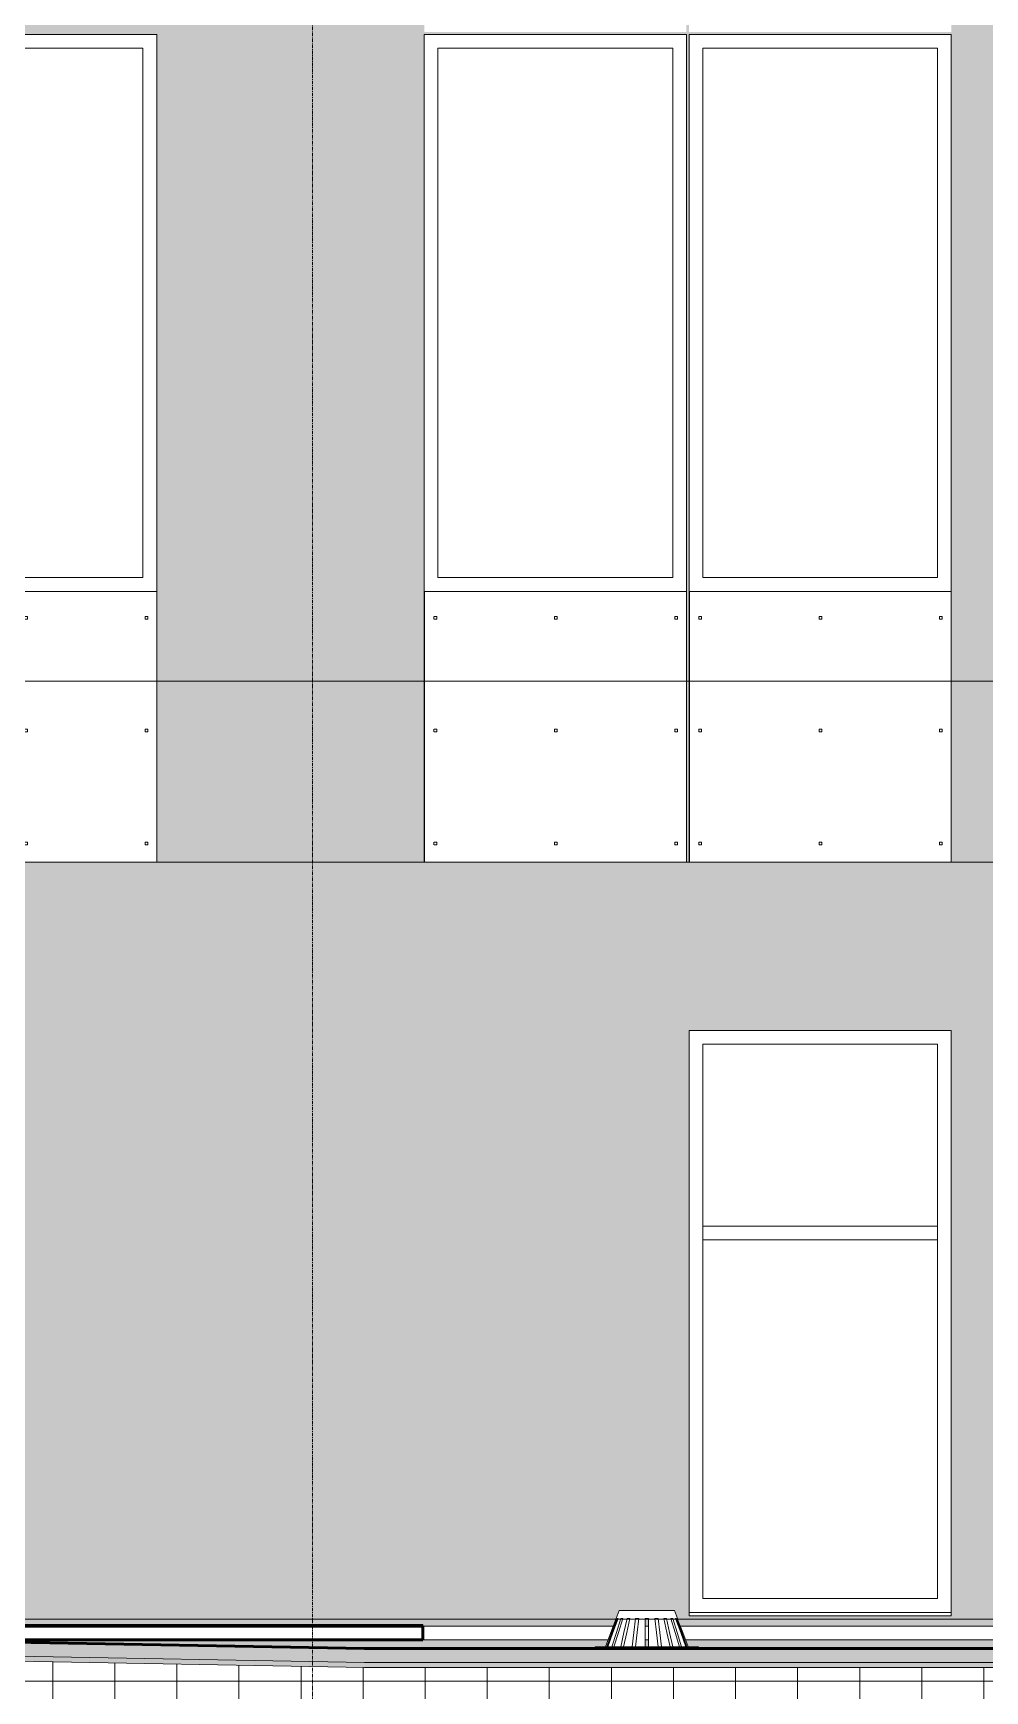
# Model space of a CAD drawing. Header units: inches. Extents: x -4169 to 1217, y -214 to 588.
# Drawn here: x -2540.8 to -2402.8, y -10.4 to 229.9 of the extents above; entities that cross this region are included whole.
import ezdxf

# ---------------------------------------------------------------- set-up
doc = ezdxf.new("R2010")
doc.units = ezdxf.units.IN
doc.header["$MEASUREMENT"] = 0
doc.linetypes.add('Aligning Line 1_8_', pattern=[0.25, 0.125, -0.125])
doc.linetypes.add('Grid Line 1_2_', pattern=[0.875, 0.5, -0.125, 0.125, -0.125])
for name, color, linetype, lineweight in [('0-1', 7, 'Continuous', 5), ('A-FLOR', 192, 'Continuous', 13), ('A-FLOR-3', 192, 'Continuous', 50), ('A-FLOR-LEVL-1', 51, 'Grid Line 1_2_', 9), ('A-FLOR-MCUT', 51, 'Continuous', 13), ('A-FLOR-PATT-1', 8, 'Continuous', 9), ('A-GLAZ', 151, 'Continuous', 13), ('A-GLAZ-1', 151, 'Continuous', 9), ('A-WALL', 113, 'Continuous', 13), ('A-WALL-PATT-3', 111, 'Continuous', 9), ('G-ANNO-SYMB', 111, 'Aligning Line 1_8_', 9), ('G-ANNO-SYMB-2', 147, 'Aligning Line 1_8_', 9), ('M-EQPM', 50, 'Continuous', 9), ('S-GRID-1', 1, 'Grid Line 1_2_', 9)]:
    doc.layers.add(name, color=color, linetype=linetype, lineweight=lineweight)

# ---------------------------------------------------------------- blocks, each defined once
blk = doc.blocks.new('CTR - 2nd Phase_rvt-1-BUILDING ELEVATION - COURTYARD - LOOKING EAST')
at = {"layer": 'A-FLOR-LEVL-1'}
for p, q in [((-4168.71, 136), (-1814.21, 136)), ((-4168.71, 0), (-1814.21, 0))]:
    blk.add_line(p, q, dxfattribs=at)
blk = doc.blocks.new('CTR  - Topography_rvt-1-BUILDING ELEVATION - COURTYARD - LOOKING EAST')
at = {"layer": 'A-FLOR-LEVL-1'}
blk.add_line((-4168.71, 0), (-1814.21, 0), dxfattribs=at)
at = {"layer": 'G-ANNO-SYMB-2'}
blk.add_line((-1910.92, 0), (-4072.02, 0), dxfattribs=at)
blk = doc.blocks.new('CTR - 1st Phase - Common Walls_rvt-1-BUILDING ELEVATION - COURTYARD - LOOKING EAST')
at = {"layer": 'A-FLOR-LEVL-1'}
for p, q in [((-4168.71, 136), (-1814.21, 136)), ((-4168.71, 0), (-1814.21, 0))]:
    blk.add_line(p, q, dxfattribs=at)
at = {"layer": 'G-ANNO-SYMB-2'}
blk.add_line((-1910.92, 0), (-4072.02, 0), dxfattribs=at)
blk = doc.blocks.new('_THE_ WINDOW _ DOOR - Window - 2nd Floor-2113391-BUILDING ELEVATION - COURTYARD - LOOKING EAST')
at = {"layer": 'A-GLAZ-1'}
h = blk.add_hatch(dxfattribs=at)
h.set_pattern_fill('FP_13', color=256, style=0, pattern_type=2)
h.set_pattern_definition([(180, (-2140.28, 167.18), (38.4, 120.38), [0.392, -38.007]), (180, (-2140.28, 167.57), (38.4, 120.38), [0.392, -38.007]), (180, (-2140.28, 183.54), (38.4, 120.38), [0.392, -38.007]), (180, (-2140.28, 183.93), (38.4, 120.38), [0.392, -38.007]), (180, (-2140.28, 199.89), (38.4, 120.38), [0.392, -38.007]), (180, (-2140.28, 200.29), (38.4, 120.38), [0.392, -38.007]), (180, (-2140.28, 216.25), (38.4, 120.38), [0.392, -38.007]), (180, (-2140.28, 216.64), (38.4, 120.38), [0.392, -38.007]), (180, (-2140.28, 232.61), (38.4, 120.38), [0.392, -38.007]), (180, (-2140.28, 233), (38.4, 120.38), [0.392, -38.007]), (180, (-2140.28, 248.96), (38.4, 120.38), [0.392, -38.007]), (180, (-2140.28, 249.36), (38.4, 120.375), [0.392, -38.007]), (180, (-2140.28, 265.32), (38.4, 120.375), [0.392, -38.007]), (180, (-2140.28, 265.71), (38.4, 120.375), [0.392, -38.007]), (180, (-2140.28, 281.68), (38.4, 120.375), [0.392, -38.007]), (180, (-2140.28, 282.07), (38.4, 120.375), [0.392, -38.007]), (180, (-2157.73, 167.18), (38.4, 120.38), [0.392, -38.007]), (180, (-2157.73, 167.57), (38.4, 120.38), [0.392, -38.007]), (180, (-2157.73, 183.54), (38.4, 120.38), [0.392, -38.007]), (180, (-2157.73, 183.93), (38.4, 120.38), [0.392, -38.007]), (180, (-2157.73, 199.89), (38.4, 120.38), [0.392, -38.007]), (180, (-2157.73, 200.29), (38.4, 120.38), [0.392, -38.007]), (180, (-2157.73, 216.25), (38.4, 120.38), [0.392, -38.007]), (180, (-2157.73, 216.64), (38.4, 120.38), [0.392, -38.007]), (180, (-2157.73, 232.61), (38.4, 120.38), [0.392, -38.007]), (180, (-2157.73, 233), (38.4, 120.38), [0.392, -38.007]), (180, (-2157.73, 248.96), (38.4, 120.375), [0.392, -38.007]), (180, (-2157.73, 249.36), (38.4, 120.375), [0.392, -38.007]), (180, (-2157.73, 265.32), (38.4, 120.375), [0.392, -38.007]), (180, (-2157.73, 265.71), (38.4, 120.375), [0.392, -38.007]), (180, (-2157.73, 281.68), (38.4, 120.375), [0.392, -38.007]), (180, (-2157.73, 282.07), (38.4, 120.375), [0.392, -38.007]), (180, (-2175.18, 167.18), (38.4, 120.38), [0.392, -38.007]), (180, (-2175.18, 167.57), (38.4, 120.38), [0.392, -38.007]), (180, (-2175.18, 183.54), (38.4, 120.38), [0.392, -38.007]), (180, (-2175.18, 183.93), (38.4, 120.38), [0.392, -38.007]), (180, (-2175.18, 199.89), (38.4, 120.38), [0.392, -38.007]), (180, (-2175.18, 200.29), (38.4, 120.38), [0.392, -38.007]), (180, (-2175.18, 216.25), (38.4, 120.38), [0.392, -38.007]), (180, (-2175.18, 216.64), (38.4, 120.38), [0.392, -38.007]), (180, (-2175.18, 232.61), (38.4, 120.38), [0.392, -38.007]), (180, (-2175.18, 233), (38.4, 120.38), [0.392, -38.007]), (180, (-2175.18, 248.96), (38.4, 120.375), [0.392, -38.007]), (180, (-2175.18, 249.36), (38.4, 120.375), [0.392, -38.007]), (180, (-2175.18, 265.32), (38.4, 120.375), [0.392, -38.007]), (180, (-2175.18, 265.71), (38.4, 120.375), [0.392, -38.007]), (180, (-2175.18, 281.68), (38.4, 120.375), [0.392, -38.007]), (180, (-2175.18, 282.07), (38.4, 120.375), [0.392, -38.007]), (90, (-2138.536, 164.625), (38.4, -2e-15), [120, -0.375]), (90, (-2138.91, 164.625), (38.4, -2e-15), [120, -0.375]), (90, (-2140.277, 167.18), (38.4, -2e-15), [0.392, -119.982]), (90, (-2140.277, 183.536), (38.4, -2e-15), [0.392, -119.982]), (90, (-2140.277, 199.893), (38.4, -2e-15), [0.392, -119.982]), (90, (-2140.277, 216.25), (38.4, -2e-15), [0.392, -119.982]), (90, (-2140.277, 232.607), (38.4, -2e-15), [0.392, -119.982]), (90, (-2140.277, 248.964), (38.4, -2e-15), [0.392, -119.982]), (90, (-2140.277, 265.322), (38.4, -2e-15), [0.392, -119.982]), (90, (-2140.277, 281.68), (38.4, -2e-15), [0.392, -119.982]), (90, (-2140.67, 167.18), (38.4, -2e-15), [0.392, -119.982]), (90, (-2140.67, 183.536), (38.4, -2e-15), [0.392, -119.982]), (90, (-2140.67, 199.893), (38.4, -2e-15), [0.392, -119.982]), (90, (-2140.67, 216.25), (38.4, -2e-15), [0.392, -119.982]), (90, (-2140.67, 232.607), (38.4, -2e-15), [0.392, -119.982]), (90, (-2140.67, 248.964), (38.4, -2e-15), [0.392, -119.982]), (90, (-2140.67, 265.322), (38.4, -2e-15), [0.392, -119.982]), (90, (-2140.67, 281.68), (38.4, -2e-15), [0.392, -119.982]), (90, (-2157.727, 167.18), (38.4, -2e-15), [0.392, -119.982]), (90, (-2157.727, 183.536), (38.4, -2e-15), [0.392, -119.982]), (90, (-2157.727, 199.893), (38.4, -2e-15), [0.392, -119.982]), (90, (-2157.727, 216.25), (38.4, -2e-15), [0.392, -119.982]), (90, (-2157.727, 232.607), (38.4, -2e-15), [0.392, -119.982]), (90, (-2157.727, 248.964), (38.4, -2e-15), [0.392, -119.982]), (90, (-2157.727, 265.322), (38.4, -2e-15), [0.392, -119.982]), (90, (-2157.727, 281.68), (38.4, -2e-15), [0.392, -119.982]), (90, (-2158.12, 167.18), (38.4, -2e-15), [0.392, -119.982]), (90, (-2158.12, 183.536), (38.4, -2e-15), [0.392, -119.982]), (90, (-2158.12, 199.893), (38.4, -2e-15), [0.392, -119.982]), (90, (-2158.12, 216.25), (38.4, -2e-15), [0.392, -119.982]), (90, (-2158.12, 232.607), (38.4, -2e-15), [0.392, -119.982]), (90, (-2158.12, 248.964), (38.4, -2e-15), [0.392, -119.982]), (90, (-2158.12, 265.322), (38.4, -2e-15), [0.392, -119.982]), (90, (-2158.12, 281.68), (38.4, -2e-15), [0.392, -119.982]), (90, (-2175.177, 167.18), (38.4, -2e-15), [0.392, -119.982]), (90, (-2175.177, 183.536), (38.4, -2e-15), [0.392, -119.982]), (90, (-2175.177, 199.893), (38.4, -2e-15), [0.392, -119.982]), (90, (-2175.177, 216.25), (38.4, -2e-15), [0.392, -119.982]), (90, (-2175.177, 232.607), (38.4, -2e-15), [0.392, -119.982]), (90, (-2175.177, 248.964), (38.4, -2e-15), [0.392, -119.982]), (90, (-2175.177, 265.322), (38.4, -2e-15), [0.392, -119.982]), (90, (-2175.177, 281.68), (38.4, -2e-15), [0.392, -119.982]), (90, (-2175.57, 167.18), (38.4, -2e-15), [0.392, -119.982]), (90, (-2175.57, 183.536), (38.4, -2e-15), [0.392, -119.982]), (90, (-2175.57, 199.893), (38.4, -2e-15), [0.392, -119.982]), (90, (-2175.57, 216.25), (38.4, -2e-15), [0.392, -119.982]), (90, (-2175.57, 232.607), (38.4, -2e-15), [0.392, -119.982]), (90, (-2175.57, 248.964), (38.4, -2e-15), [0.392, -119.982]), (90, (-2175.57, 265.322), (38.4, -2e-15), [0.392, -119.982]), (90, (-2175.57, 281.68), (38.4, -2e-15), [0.392, -119.982]), (0, (-2176.94, 164.25), (38.4, 120.38), [38.025, -0.375]), (0, (-2176.94, 164.62), (38.4, 120.38), [38.025, -0.375])])
h.paths.add_polyline_path([(-2136.54, 109.75), (-2100.51, 109.75), (-2100.51, 149), (-2138.54, 149), (-2138.54, 109.75)], flags=0)
at = {"layer": 'A-GLAZ'}
for p, q in [((-2138.54, 229.75), (-2138.54, 149)), ((-2100.51, 229.75), (-2138.54, 229.75)), ((-2100.51, 149), (-2100.51, 229.75)), ((-2136.54, 227.75), (-2102.51, 227.75)), ((-2136.54, 151), (-2136.54, 227.75)), ((-2102.51, 227.75), (-2102.51, 151)), ((-2138.54, 149), (-2100.51, 149)), ((-2138.54, 149), (-2138.54, 109.75)), ((-2102.51, 151), (-2136.54, 151)), ((-2100.51, 109.75), (-2100.51, 149)), ((-2138.54, 109.75), (-2100.51, 109.75))]:
    blk.add_line(p, q, dxfattribs=at)
blk = doc.blocks.new('_THE_ WINDOW _ DOOR - Window - 2nd Floor-V45-BUILDING ELEVATION - COURTYARD - LOOKING EAST')
at = {"layer": 'A-GLAZ-1'}
h = blk.add_hatch(dxfattribs=at)
h.set_pattern_fill('FP_38', color=256, style=0, pattern_type=2)
h.set_pattern_definition([(0, (-2405.97, 167.18), (-38.4, 120.38), [0.392, -38.007]), (0, (-2405.97, 167.57), (-38.4, 120.38), [0.392, -38.007]), (0, (-2405.97, 183.54), (-38.4, 120.38), [0.392, -38.007]), (0, (-2405.97, 183.93), (-38.4, 120.38), [0.392, -38.007]), (0, (-2405.97, 199.89), (-38.4, 120.38), [0.392, -38.007]), (0, (-2405.97, 200.29), (-38.4, 120.38), [0.392, -38.007]), (0, (-2405.97, 216.25), (-38.4, 120.38), [0.392, -38.007]), (0, (-2405.97, 216.64), (-38.4, 120.38), [0.392, -38.007]), (0, (-2405.97, 232.61), (-38.4, 120.38), [0.392, -38.007]), (0, (-2405.97, 233), (-38.4, 120.38), [0.392, -38.007]), (0, (-2405.97, 248.96), (-38.4, 120.38), [0.392, -38.007]), (0, (-2405.97, 249.36), (-38.4, 120.375), [0.392, -38.007]), (0, (-2405.97, 265.32), (-38.4, 120.375), [0.392, -38.007]), (0, (-2405.97, 265.71), (-38.4, 120.375), [0.392, -38.007]), (0, (-2405.97, 281.68), (-38.4, 120.375), [0.392, -38.007]), (0, (-2405.97, 282.07), (-38.4, 120.375), [0.392, -38.007]), (0, (-2388.52, 167.18), (-38.4, 120.38), [0.392, -38.007]), (0, (-2388.52, 167.57), (-38.4, 120.38), [0.392, -38.007]), (0, (-2388.52, 183.54), (-38.4, 120.38), [0.392, -38.007]), (0, (-2388.52, 183.93), (-38.4, 120.38), [0.392, -38.007]), (0, (-2388.52, 199.89), (-38.4, 120.38), [0.392, -38.007]), (0, (-2388.52, 200.29), (-38.4, 120.38), [0.392, -38.007]), (0, (-2388.52, 216.25), (-38.4, 120.38), [0.392, -38.007]), (0, (-2388.52, 216.64), (-38.4, 120.38), [0.392, -38.007]), (0, (-2388.52, 232.61), (-38.4, 120.38), [0.392, -38.007]), (0, (-2388.52, 233), (-38.4, 120.38), [0.392, -38.007]), (0, (-2388.52, 248.96), (-38.4, 120.375), [0.392, -38.007]), (0, (-2388.52, 249.36), (-38.4, 120.375), [0.392, -38.007]), (0, (-2388.52, 265.32), (-38.4, 120.375), [0.392, -38.007]), (0, (-2388.52, 265.71), (-38.4, 120.375), [0.392, -38.007]), (0, (-2388.52, 281.68), (-38.4, 120.375), [0.392, -38.007]), (0, (-2388.52, 282.07), (-38.4, 120.375), [0.392, -38.007]), (0, (-2371.07, 167.18), (-38.4, 120.38), [0.392, -38.007]), (0, (-2371.07, 167.57), (-38.4, 120.38), [0.392, -38.007]), (0, (-2371.07, 183.54), (-38.4, 120.38), [0.392, -38.007]), (0, (-2371.07, 183.93), (-38.4, 120.38), [0.392, -38.007]), (0, (-2371.07, 199.89), (-38.4, 120.38), [0.392, -38.007]), (0, (-2371.07, 200.29), (-38.4, 120.38), [0.392, -38.007]), (0, (-2371.07, 216.25), (-38.4, 120.38), [0.392, -38.007]), (0, (-2371.07, 216.64), (-38.4, 120.38), [0.392, -38.007]), (0, (-2371.07, 232.61), (-38.4, 120.38), [0.392, -38.007]), (0, (-2371.07, 233), (-38.4, 120.38), [0.392, -38.007]), (0, (-2371.07, 248.96), (-38.4, 120.375), [0.392, -38.007]), (0, (-2371.07, 249.36), (-38.4, 120.375), [0.392, -38.007]), (0, (-2371.07, 265.32), (-38.4, 120.375), [0.392, -38.007]), (0, (-2371.07, 265.71), (-38.4, 120.375), [0.392, -38.007]), (0, (-2371.07, 281.68), (-38.4, 120.375), [0.392, -38.007]), (0, (-2371.07, 282.07), (-38.4, 120.375), [0.392, -38.007]), (90, (-2407.71, 164.625), (-38.4, 2e-15), [120, -0.375]), (90, (-2407.336, 164.625), (-38.4, 2e-15), [120, -0.375]), (90, (-2405.97, 167.18), (-38.4, 2e-15), [0.392, -119.982]), (90, (-2405.97, 183.536), (-38.4, 2e-15), [0.392, -119.982]), (90, (-2405.97, 199.893), (-38.4, 2e-15), [0.392, -119.982]), (90, (-2405.97, 216.25), (-38.4, 2e-15), [0.392, -119.982]), (90, (-2405.97, 232.607), (-38.4, 2e-15), [0.392, -119.982]), (90, (-2405.97, 248.964), (-38.4, 2e-15), [0.392, -119.982]), (90, (-2405.97, 265.322), (-38.4, 2e-15), [0.392, -119.982]), (90, (-2405.97, 281.68), (-38.4, 2e-15), [0.392, -119.982]), (90, (-2405.577, 167.18), (-38.4, 2e-15), [0.392, -119.982]), (90, (-2405.577, 183.536), (-38.4, 2e-15), [0.392, -119.982]), (90, (-2405.577, 199.893), (-38.4, 2e-15), [0.392, -119.982]), (90, (-2405.577, 216.25), (-38.4, 2e-15), [0.392, -119.982]), (90, (-2405.577, 232.607), (-38.4, 2e-15), [0.392, -119.982]), (90, (-2405.577, 248.964), (-38.4, 2e-15), [0.392, -119.982]), (90, (-2405.577, 265.322), (-38.4, 2e-15), [0.392, -119.982]), (90, (-2405.577, 281.68), (-38.4, 2e-15), [0.392, -119.982]), (90, (-2388.52, 167.18), (-38.4, 2e-15), [0.392, -119.982]), (90, (-2388.52, 183.536), (-38.4, 2e-15), [0.392, -119.982]), (90, (-2388.52, 199.893), (-38.4, 2e-15), [0.392, -119.982]), (90, (-2388.52, 216.25), (-38.4, 2e-15), [0.392, -119.982]), (90, (-2388.52, 232.607), (-38.4, 2e-15), [0.392, -119.982]), (90, (-2388.52, 248.964), (-38.4, 2e-15), [0.392, -119.982]), (90, (-2388.52, 265.322), (-38.4, 2e-15), [0.392, -119.982]), (90, (-2388.52, 281.68), (-38.4, 2e-15), [0.392, -119.982]), (90, (-2388.127, 167.18), (-38.4, 2e-15), [0.392, -119.982]), (90, (-2388.127, 183.536), (-38.4, 2e-15), [0.392, -119.982]), (90, (-2388.127, 199.893), (-38.4, 2e-15), [0.392, -119.982]), (90, (-2388.127, 216.25), (-38.4, 2e-15), [0.392, -119.982]), (90, (-2388.127, 232.607), (-38.4, 2e-15), [0.392, -119.982]), (90, (-2388.127, 248.964), (-38.4, 2e-15), [0.392, -119.982]), (90, (-2388.127, 265.322), (-38.4, 2e-15), [0.392, -119.982]), (90, (-2388.127, 281.68), (-38.4, 2e-15), [0.392, -119.982]), (90, (-2371.07, 167.18), (-38.4, 2e-15), [0.392, -119.982]), (90, (-2371.07, 183.536), (-38.4, 2e-15), [0.392, -119.982]), (90, (-2371.07, 199.893), (-38.4, 2e-15), [0.392, -119.982]), (90, (-2371.07, 216.25), (-38.4, 2e-15), [0.392, -119.982]), (90, (-2371.07, 232.607), (-38.4, 2e-15), [0.392, -119.982]), (90, (-2371.07, 248.964), (-38.4, 2e-15), [0.392, -119.982]), (90, (-2371.07, 265.322), (-38.4, 2e-15), [0.392, -119.982]), (90, (-2371.07, 281.68), (-38.4, 2e-15), [0.392, -119.982]), (90, (-2370.677, 167.18), (-38.4, 2e-15), [0.392, -119.982]), (90, (-2370.677, 183.536), (-38.4, 2e-15), [0.392, -119.982]), (90, (-2370.677, 199.893), (-38.4, 2e-15), [0.392, -119.982]), (90, (-2370.677, 216.25), (-38.4, 2e-15), [0.392, -119.982]), (90, (-2370.677, 232.607), (-38.4, 2e-15), [0.392, -119.982]), (90, (-2370.677, 248.964), (-38.4, 2e-15), [0.392, -119.982]), (90, (-2370.677, 265.322), (-38.4, 2e-15), [0.392, -119.982]), (90, (-2370.677, 281.68), (-38.4, 2e-15), [0.392, -119.982]), (180, (-2369.31, 164.25), (-38.4, 120.38), [38.025, -0.375]), (180, (-2369.31, 164.62), (-38.4, 120.38), [38.025, -0.375])])
h.paths.add_polyline_path([(-2407.71, 109.75), (-2407.71, 149), (-2445.74, 149), (-2445.74, 109.75), (-2409.71, 109.75)], flags=0)
at = {"layer": 'A-GLAZ'}
for p, q in [((-2407.71, 229.75), (-2445.74, 229.75)), ((-2445.74, 229.75), (-2445.74, 149)), ((-2407.71, 149), (-2407.71, 229.75)), ((-2443.74, 151), (-2443.74, 227.75)), ((-2443.74, 227.75), (-2409.71, 227.75)), ((-2409.71, 227.75), (-2409.71, 151)), ((-2445.74, 149), (-2407.71, 149)), ((-2445.74, 149), (-2445.74, 109.75)), ((-2409.71, 151), (-2443.74, 151)), ((-2407.71, 109.75), (-2407.71, 149)), ((-2445.74, 109.75), (-2407.71, 109.75))]:
    blk.add_line(p, q, dxfattribs=at)
blk = doc.blocks.new('_THE_ WINDOW _ DOOR - Window - 1st Floor-V43-BUILDING ELEVATION - COURTYARD - LOOKING EAST')
at = {"layer": 'A-GLAZ'}
for p, q in [((-2176.94, 85.37), (-2176.94, 1)), ((-2138.91, 85.37), (-2176.94, 85.37)), ((-2138.91, 1), (-2138.91, 85.37)), ((-2174.94, 83.37), (-2140.91, 83.37)), ((-2174.94, 3), (-2174.94, 83.37)), ((-2140.91, 83.37), (-2140.91, 3)), ((-2140.91, 57), (-2174.94, 57)), ((-2174.94, 57), (-2174.94, 55)), ((-2140.91, 55), (-2140.91, 57)), ((-2174.94, 55), (-2140.91, 55)), ((-2140.91, 3), (-2174.94, 3)), ((-2176.94, 1), (-2138.91, 1)), ((-2176.94, 1), (-2176.94, 0.5)), ((-2176.94, 0.5), (-2138.91, 0.5)), ((-2138.91, 0.5), (-2138.91, 1))]:
    blk.add_line(p, q, dxfattribs=at)
blk = doc.blocks.new('22142613 - Roof Drains - Type A - 15_ Strainer - 8_ Drain-2082947-BUILDING ELEVATION - COURTYARD - LOOKING EAST')
at = {"layer": 'M-EQPM'}
for p, q in [((-2935.86, 1.25), (-2936.29, 0.13)), ((-2936.29, 0.13), (-2936.29, 0.13)), ((-2936.17, 0.13), (-2936.02, 0.13)), ((-2935.86, 1.25), (-2927.86, 1.25)), ((-2935.63, 0.13), (-2935.34, 0.13)), ((-2934.71, 0.13), (-2934.31, 0.13)), ((-2933.5, 0.13), (-2933.02, 0.13)), ((-2932.11, 0.13), (-2931.61, 0.13)), ((-2930.7, 0.13), (-2930.23, 0.13)), ((-2929.41, 0.13), (-2929.01, 0.13)), ((-2928.38, 0.13), (-2928.09, 0.13)), ((-2927.43, 0.13), (-2927.86, 1.25)), ((-2927.7, 0.13), (-2927.56, 0.13)), ((-2927.44, 0.13), (-2927.43, 0.13)), ((-2939.36, -4), (-2939.36, -4.25)), ((-2939.36, -4), (-2924.36, -4)), ((-2924.36, -4.25), (-2924.36, -4))]:
    blk.add_line(p, q, dxfattribs=at)
at = {"layer": 'M-EQPM', "flags": 128}
for points in [[(-2936.28, 0.13), (-2937.07, -1.93), (-2937.86, -4)], [(-2937.67, -4), (-2936.92, -1.93), (-2936.17, 0.13)], [(-2936.02, 0.13), (-2936.77, -1.93), (-2937.52, -4)], [(-2936.91, -4), (-2936.27, -1.93), (-2935.63, 0.13)], [(-2935.34, 0.13), (-2935.98, -1.93), (-2936.62, -4)], [(-2935.64, -4), (-2935.17, -1.93), (-2934.71, 0.13)], [(-2934.31, 0.13), (-2934.77, -1.93), (-2935.24, -4)], [(-2933.98, -4), (-2933.74, -1.93), (-2933.5, 0.13)], [(-2933.02, 0.13), (-2933.26, -1.93), (-2933.51, -4)], [(-2932.11, -4), (-2932.11, -1.93), (-2932.11, 0.13)], [(-2931.61, 0.13), (-2931.61, -1.93), (-2931.61, -4)], [(-2930.21, -4), (-2930.46, -1.93), (-2930.7, 0.13)], [(-2930.23, 0.13), (-2929.98, -1.93), (-2929.74, -4)], [(-2928.49, -4), (-2928.95, -1.93), (-2929.41, 0.13)], [(-2929.01, 0.13), (-2928.55, -1.93), (-2928.08, -4)], [(-2927.1, -4), (-2927.74, -1.93), (-2928.38, 0.13)], [(-2928.09, 0.13), (-2927.45, -1.93), (-2926.82, -4)], [(-2926.2, -4), (-2926.95, -1.93), (-2927.7, 0.13)], [(-2927.56, 0.13), (-2926.8, -1.93), (-2926.05, -4)], [(-2925.86, -4), (-2926.65, -1.93), (-2927.44, 0.13)]]:
    blk.add_lwpolyline(points, dxfattribs=at)

msp = doc.modelspace()

# ---------------------------------------------------------------- hatches: boundary and pattern name
at = {"layer": 'A-FLOR-PATT-1'}
h = msp.add_hatch(dxfattribs=at)
h.set_pattern_fill('FP_25', color=256, style=0, pattern_type=2)
h.set_pattern_definition([(0, (0, 0), (24, 24), [24, -24]), (0, (0, 9), (24, 24), [24, -24]), (0, (0, 18), (24, 24), [24, -24]), (90, (3, 21), (-24, 24), [24, -24]), (90, (12, 21), (-24, 24), [24, -24]), (90, (21, 21), (-24, 24), [24, -24])])
h.paths.add_polyline_path([(-2026.8918, -6.2547), (-1995.3335, -6.227), (-1933.3237, -3.0027), (-1933.3237, -1), (-1995.912, -4.2544), (-2026.8537, -4.2544), (-2099.3237, -1), (-2386.171, -4.2526), (-2492.8141, -4.2526), (-2670.0487, -1), (-2879.84, -4.2526), (-3016.4896, -4.2526), (-3399.8605, -1.0127), (-3399.8605, -3.0127), (-3016.4622, -6.2529), (-2879.8441, -6.2529), (-2670.0516, -3.0003), (-2492.8159, -6.2529), (-2383.6568, -6.2242), (-2099.3573, -3.0005), (-2029.1007, -6.1555)], flags=0)
h = msp.add_hatch(dxfattribs=at)
h.set_pattern_fill('FP_27', color=256, style=0, pattern_type=2)
h.set_pattern_definition([(0, (0, -5.748), (15.36, 0.067), [1.267, -10.253, 1.267, -10.253, -61.44]), (0, (0, -5.748), (15.36, 0.067), [-23.04, 1.267, -21.773, 1.267, -10.253, -26.88]), (0, (0, -5.748), (15.36, 0.067), [-57.6, 1.267, -6.413, 1.267, -17.933]), (178.268, (5.76, -5.714), (-11.006021375, 0.19874228), [0.634, -5.129, 0.634, -5.129, -30.734]), (178.268, (5.76, -5.714), (-11.006021375, 0.19874228), [-11.525, 0.634, -10.891, 0.634, -5.129, -13.446]), (178.268, (5.76, -5.714), (-11.006021375, 0.19874228), [-28.813, 0.634, -3.208, 0.634, -8.97]), (181.732, (7.68, -5.58), (-4.354957531, -0.26574782), [0.634, -5.129, 0.634, -5.129, -30.734]), (181.732, (7.68, -5.58), (-4.354957531, -0.26574782), [-11.525, 0.634, -10.891, 0.634, -5.129, -13.446]), (181.732, (7.68, -5.58), (-4.354957531, -0.26574782), [-28.813, 0.634, -3.208, 0.634, -8.97])])
h.paths.add_polyline_path([(-2492.8141, -4.2526), (-2459.3605, -4.2526), (-2459.3605, -4), (-2457.8497, -3.9761), (-2457.5199, -3), (-2561.0522, -3.0003), (-2492.8159, -4.2525)], flags=0)
h.paths.add_polyline_path([(-2434.3077, -4.2526), (-2383.6568, -4.2241), (-2275.7052, -3), (-2446.2432, -3), (-2445.8621, -4), (-2444.3605, -4), (-2444.3605, -4.2526), (-2442.7495, -4.2526)], flags=0)
h.paths.add_polyline_path([(-2452.1105, -4), (-2451.6105, -4), (-2451.6105, -3), (-2452.1105, -3), (-2452.1105, -3.9161)], flags=0)
h.paths.add_polyline_path([(-2215.5237, -2.3176), (-2101.6336, -1.0262), (-2215.5237, -1.0262)], flags=0)
h = msp.add_hatch(dxfattribs=at)
h.set_pattern_fill('FP_6', color=256, style=0, pattern_type=2)
h.set_pattern_definition([(0, (0, 0), (0, 4.798), []), (315, (0, 0), (4.7984266, 0), [6.786, -6.786]), (45, (0, 0), (4.7984266, 0), [6.786, -6.786])])
h.paths.add_polyline_path([(-2026.9061, -7.0048), (-1995.3335, -6.978), (-1933.3237, -3.7537), (-1933.3237, -3.0027), (-1995.8659, -6.2547), (-2026.8918, -6.2547), (-2099.3573, -3.0005), (-2386.1864, -6.2529), (-2492.8159, -6.2529), (-2670.0516, -3.0003), (-2879.8441, -6.2529), (-3016.4622, -6.2529), (-3401.3605, -3.0001), (-3401.3605, -3.7501), (-3016.4519, -7.003), (-2879.8456, -7.003), (-2670.0527, -3.7504), (-2492.8166, -7.003), (-2383.6568, -6.9742), (-2099.3699, -3.7507), (-2029.1007, -6.9063)], flags=0)
h = msp.add_hatch(dxfattribs=at)
h.set_pattern_fill('FP_26', color=256, style=0, pattern_type=2)
h.set_pattern_definition([(0, (0, 0), (0, 9), []), (90, (0, 0), (-9, 6e-16), [])])
h.paths.add_polyline_path([(-2316.1223, -13.75), (-1933.3237, -13.75), (-1933.3237, -3.7537), (-1995.8486, -7.0048), (-2026.9061, -7.0048), (-2099.3699, -3.7507), (-2386.1922, -7.003), (-2492.8166, -7.003), (-2670.0527, -3.7504), (-2879.8456, -7.003), (-3016.4519, -7.003), (-3401.3605, -3.7501), (-3401.3605, -13.75), (-2333.006, -13.75)], flags=0)
at = {"layer": 'A-WALL-PATT-3'}
h = msp.add_hatch(dxfattribs=at)
h.set_pattern_fill('FP_4', color=256, style=0, pattern_type=2)
h.set_pattern_definition([(0, (-2060.37, 112.3), (-38.4, 120.375), [0.392, -38.007]), (0, (-2060.37, 112.7), (-38.4, 120.375), [0.392, -38.007]), (0, (-2060.37, 128.66), (-38.4, 120.375), [0.392, -38.007]), (0, (-2060.37, 129.05), (-38.4, 120.375), [0.392, -38.007]), (0, (-2060.37, 145.02), (-38.4, 120.375), [0.392, -38.007]), (0, (-2060.37, 145.41), (-38.4, 120.375), [0.392, -38.007]), (0, (-2060.37, 161.38), (-38.4, 120.375), [0.392, -38.007]), (0, (-2060.37, 161.77), (-38.4, 120.375), [0.392, -38.007]), (0, (-2060.37, 177.73), (-38.4, 120.375), [0.392, -38.007]), (0, (-2060.37, 178.12), (-38.4, 120.375), [0.392, -38.007]), (0, (-2060.37, 194.09), (-38.4, 120.375), [0.392, -38.007]), (0, (-2060.37, 194.48), (-38.4, 120.375), [0.392, -38.007]), (0, (-2060.37, 210.45), (-38.4, 120.375), [0.392, -38.007]), (0, (-2060.37, 210.84), (-38.4, 120.375), [0.392, -38.007]), (0, (-2060.37, 226.8), (-38.4, 120.375), [0.392, -38.007]), (0, (-2060.37, 227.2), (-38.4, 120.375), [0.392, -38.007]), (0, (-2042.92, 112.3), (-38.4, 120.375), [0.392, -38.007]), (0, (-2042.92, 112.7), (-38.4, 120.375), [0.392, -38.007]), (0, (-2042.92, 128.66), (-38.4, 120.375), [0.392, -38.007]), (0, (-2042.92, 129.05), (-38.4, 120.375), [0.392, -38.007]), (0, (-2042.92, 145.02), (-38.4, 120.375), [0.392, -38.007]), (0, (-2042.92, 145.41), (-38.4, 120.375), [0.392, -38.007]), (0, (-2042.92, 161.38), (-38.4, 120.375), [0.392, -38.007]), (0, (-2042.92, 161.77), (-38.4, 120.375), [0.392, -38.007]), (0, (-2042.92, 177.73), (-38.4, 120.375), [0.392, -38.007]), (0, (-2042.92, 178.12), (-38.4, 120.375), [0.392, -38.007]), (0, (-2042.92, 194.09), (-38.4, 120.375), [0.392, -38.007]), (0, (-2042.92, 194.48), (-38.4, 120.375), [0.392, -38.007]), (0, (-2042.92, 210.45), (-38.4, 120.375), [0.392, -38.007]), (0, (-2042.92, 210.84), (-38.4, 120.375), [0.392, -38.007]), (0, (-2042.92, 226.8), (-38.4, 120.375), [0.392, -38.007]), (0, (-2042.92, 227.2), (-38.4, 120.375), [0.392, -38.007]), (0, (-2025.47, 112.3), (-38.4, 120.375), [0.392, -38.007]), (0, (-2025.47, 112.7), (-38.4, 120.375), [0.392, -38.007]), (0, (-2025.47, 128.66), (-38.4, 120.375), [0.392, -38.007]), (0, (-2025.47, 129.05), (-38.4, 120.375), [0.392, -38.007]), (0, (-2025.47, 145.02), (-38.4, 120.375), [0.392, -38.007]), (0, (-2025.47, 145.41), (-38.4, 120.375), [0.392, -38.007]), (0, (-2025.47, 161.38), (-38.4, 120.375), [0.392, -38.007]), (0, (-2025.47, 161.77), (-38.4, 120.375), [0.392, -38.007]), (0, (-2025.47, 177.73), (-38.4, 120.375), [0.392, -38.007]), (0, (-2025.47, 178.12), (-38.4, 120.375), [0.392, -38.007]), (0, (-2025.47, 194.09), (-38.4, 120.375), [0.392, -38.007]), (0, (-2025.47, 194.48), (-38.4, 120.375), [0.392, -38.007]), (0, (-2025.47, 210.45), (-38.4, 120.375), [0.392, -38.007]), (0, (-2025.47, 210.84), (-38.4, 120.375), [0.392, -38.007]), (0, (-2025.47, 226.8), (-38.4, 120.375), [0.392, -38.007]), (0, (-2025.47, 227.2), (-38.4, 120.375), [0.392, -38.007]), (90, (-2062.11, 109.75), (-38.4, 2e-15), [120, -0.375]), (90, (-2061.736, 109.75), (-38.4, 2e-15), [120, -0.375]), (90, (-2060.37, 112.304), (-38.4, 2e-15), [0.392, -119.982]), (90, (-2060.37, 128.66), (-38.4, 2e-15), [0.392, -119.982]), (90, (-2060.37, 145.018), (-38.4, 2e-15), [0.392, -119.982]), (90, (-2060.37, 161.375), (-38.4, 2e-15), [0.392, -119.982]), (90, (-2060.37, 177.732), (-38.4, 2e-15), [0.392, -119.982]), (90, (-2060.37, 194.09), (-38.4, 2e-15), [0.392, -119.982]), (90, (-2060.37, 210.447), (-38.4, 2e-15), [0.392, -119.982]), (90, (-2060.37, 226.804), (-38.4, 2e-15), [0.392, -119.982]), (90, (-2059.977, 112.304), (-38.4, 2e-15), [0.392, -119.982]), (90, (-2059.977, 128.66), (-38.4, 2e-15), [0.392, -119.982]), (90, (-2059.977, 145.018), (-38.4, 2e-15), [0.392, -119.982]), (90, (-2059.977, 161.375), (-38.4, 2e-15), [0.392, -119.982]), (90, (-2059.977, 177.732), (-38.4, 2e-15), [0.392, -119.982]), (90, (-2059.977, 194.09), (-38.4, 2e-15), [0.392, -119.982]), (90, (-2059.977, 210.447), (-38.4, 2e-15), [0.392, -119.982]), (90, (-2059.977, 226.804), (-38.4, 2e-15), [0.392, -119.982]), (90, (-2042.92, 112.304), (-38.4, 2e-15), [0.392, -119.982]), (90, (-2042.92, 128.66), (-38.4, 2e-15), [0.392, -119.982]), (90, (-2042.92, 145.018), (-38.4, 2e-15), [0.392, -119.982]), (90, (-2042.92, 161.375), (-38.4, 2e-15), [0.392, -119.982]), (90, (-2042.92, 177.732), (-38.4, 2e-15), [0.392, -119.982]), (90, (-2042.92, 194.09), (-38.4, 2e-15), [0.392, -119.982]), (90, (-2042.92, 210.447), (-38.4, 2e-15), [0.392, -119.982]), (90, (-2042.92, 226.804), (-38.4, 2e-15), [0.392, -119.982]), (90, (-2042.527, 112.304), (-38.4, 2e-15), [0.392, -119.982]), (90, (-2042.527, 128.66), (-38.4, 2e-15), [0.392, -119.982]), (90, (-2042.527, 145.018), (-38.4, 2e-15), [0.392, -119.982]), (90, (-2042.527, 161.375), (-38.4, 2e-15), [0.392, -119.982]), (90, (-2042.527, 177.732), (-38.4, 2e-15), [0.392, -119.982]), (90, (-2042.527, 194.09), (-38.4, 2e-15), [0.392, -119.982]), (90, (-2042.527, 210.447), (-38.4, 2e-15), [0.392, -119.982]), (90, (-2042.527, 226.804), (-38.4, 2e-15), [0.392, -119.982]), (90, (-2025.47, 112.304), (-38.4, 2e-15), [0.392, -119.982]), (90, (-2025.47, 128.66), (-38.4, 2e-15), [0.392, -119.982]), (90, (-2025.47, 145.018), (-38.4, 2e-15), [0.392, -119.982]), (90, (-2025.47, 161.375), (-38.4, 2e-15), [0.392, -119.982]), (90, (-2025.47, 177.732), (-38.4, 2e-15), [0.392, -119.982]), (90, (-2025.47, 194.09), (-38.4, 2e-15), [0.392, -119.982]), (90, (-2025.47, 210.447), (-38.4, 2e-15), [0.392, -119.982]), (90, (-2025.47, 226.804), (-38.4, 2e-15), [0.392, -119.982]), (90, (-2025.077, 112.304), (-38.4, 2e-15), [0.392, -119.982]), (90, (-2025.077, 128.66), (-38.4, 2e-15), [0.392, -119.982]), (90, (-2025.077, 145.018), (-38.4, 2e-15), [0.392, -119.982]), (90, (-2025.077, 161.375), (-38.4, 2e-15), [0.392, -119.982]), (90, (-2025.077, 177.732), (-38.4, 2e-15), [0.392, -119.982]), (90, (-2025.077, 194.09), (-38.4, 2e-15), [0.392, -119.982]), (90, (-2025.077, 210.447), (-38.4, 2e-15), [0.392, -119.982]), (90, (-2025.077, 226.804), (-38.4, 2e-15), [0.392, -119.982]), (180, (-2023.71, 109.38), (-38.4, 120.375), [38.025, -0.375]), (180, (-2023.71, 109.75), (-38.4, 120.375), [38.025, -0.375])])
h.paths.add_polyline_path([(-3290.9112, 109.75), (-3175.3362, 109.75), (-3175.3362, 229.75), (-3137.3112, 229.75), (-3137.3112, 109.75), (-3136.9362, 109.75), (-3136.9362, 229.75), (-3098.9112, 229.75), (-3098.9112, 109.75), (-3098.7237, 109.75), (-3098.7237, 178), (-3060.1362, 178), (-3060.1362, 229.75), (-3022.1112, 229.75), (-3022.1112, 178), (-3021.7362, 178), (-3021.7362, 229.75), (-2983.7112, 229.75), (-2983.7112, 109.75), (-2983.3362, 109.75), (-2983.3362, 229.75), (-2945.3112, 229.75), (-2945.3112, 109.75), (-2906.5362, 109.75), (-2906.5362, 229.75), (-2868.5112, 229.75), (-2868.5112, 109.75), (-2829.7362, 109.75), (-2829.7362, 229.75), (-2791.7112, 229.75), (-2791.7112, 109.75), (-2752.9362, 109.75), (-2752.9362, 229.75), (-2714.9112, 229.75), (-2714.9112, 109.75), (-2676.3237, 109.75), (-2676.3237, 178), (-2637.7362, 178), (-2637.7362, 229.75), (-2599.7112, 229.75), (-2599.7112, 178), (-2561.4987, 178), (-2561.4987, 109.75), (-2560.9362, 109.75), (-2560.9362, 229.75), (-2522.9112, 229.75), (-2522.9112, 109.75), (-2484.1362, 109.75), (-2484.1362, 229.75), (-2446.1112, 229.75), (-2446.1112, 109.75), (-2445.7362, 109.75), (-2445.7362, 229.75), (-2407.7112, 229.75), (-2407.7112, 109.75), (-2368.9362, 109.75), (-2368.9362, 229.75), (-2330.9112, 229.75), (-2330.9112, 109.75), (-2292.1362, 109.75), (-2292.1362, 229.75), (-2254.1112, 229.75), (-2254.1112, 109.75), (-2253.7362, 109.75), (-2253.7362, 229.75), (-2215.7112, 229.75), (-2215.7112, 109.75), (-2138.5362, 109.75), (-2138.5362, 229.75), (-2100.5112, 229.75), (-2100.5112, 109.75), (-2067.9237, 109.75), (-2067.9237, 350.5), (-3400.0487, 350.5), (-3400.0487, 350.0625), (-3399.7987, 350.0625), (-3399.7987, 230.1875), (-3400.0487, 230.1875), (-3400.0487, 229.75), (-3367.7112, 229.75), (-3367.7112, 109.75), (-3367.3362, 109.75), (-3367.3362, 229.75), (-3329.3112, 229.75), (-3329.3112, 109.75), (-3328.9362, 109.75), (-3328.9362, 229.75), (-3290.9112, 229.75), (-3290.9112, 149)], flags=0)
h.paths.add_polyline_path([(-3362.8987, 230.125), (-3367.3362, 230.125), (-3367.3362, 350.125), (-3329.3112, 350.125), (-3329.3112, 310), (-3328.9362, 310), (-3328.9362, 350.125), (-3290.9112, 350.125), (-3290.9112, 310), (-3252.3237, 310), (-3252.3237, 230.125), (-3331.3112, 230.125)], flags=0)
h.paths.add_polyline_path([(-2138.5362, 230.125), (-2138.5362, 350.125), (-2100.5112, 350.125), (-2100.5112, 230.125), (-2136.5362, 230.125)], flags=0)
h.paths.add_polyline_path([(-2366.9362, 230.125), (-2368.9362, 230.125), (-2368.9362, 350.125), (-2330.9112, 350.125), (-2330.9112, 230.125)], flags=0)
h.paths.add_polyline_path([(-2253.7362, 230.125), (-2330.5362, 230.125), (-2330.5362, 310), (-2292.1362, 310), (-2292.1362, 350.125), (-2254.1112, 350.125), (-2254.1112, 310), (-2253.7362, 310), (-2253.7362, 350.125), (-2215.7112, 350.125), (-2215.7112, 230.125), (-2251.7362, 230.125)], flags=0)
h.paths.add_polyline_path([(-2407.7112, 230.125), (-2445.7362, 230.125), (-2445.7362, 350.125), (-2407.7112, 350.125), (-2407.7112, 232.632)], flags=0)
h.paths.add_polyline_path([(-2484.1362, 230.125), (-2484.1362, 350.125), (-2446.1112, 350.125), (-2446.1112, 230.125), (-2482.1362, 230.125)], flags=0)
h.paths.add_polyline_path([(-2830.1112, 230.125), (-2868.1362, 230.125), (-2868.1362, 350.125), (-2830.1112, 350.125), (-2830.1112, 310), (-2829.7362, 310), (-2829.7362, 350.125), (-2791.7112, 350.125), (-2791.7112, 310), (-2753.1237, 310), (-2753.1237, 230.125), (-2829.7362, 230.125)], flags=0)
h.paths.add_polyline_path([(-2561.3112, 230.125), (-2599.3362, 230.125), (-2599.3362, 350.125), (-2561.3112, 350.125), (-2561.3112, 269.375)], flags=0)
h.paths.add_polyline_path([(-2599.7112, 230.125), (-2637.7362, 230.125), (-2637.7362, 350.125), (-2599.7112, 350.125), (-2599.7112, 232.632)], flags=0)
h.paths.add_polyline_path([(-2676.5112, 230.125), (-2714.5362, 230.125), (-2714.5362, 350.125), (-2676.5112, 350.125), (-2676.5112, 265.75)], flags=0)
h.paths.add_polyline_path([(-2721.3293, 230.125), (-2752.9362, 230.125), (-2752.9362, 350.125), (-2714.9112, 350.125), (-2714.9112, 230.125)], flags=0)
h.paths.add_polyline_path([(-2991.4673, 230.125), (-3021.7362, 230.125), (-3021.7362, 350.125), (-2983.7112, 350.125), (-2983.7112, 230.125), (-2985.7112, 230.125)], flags=0)
h.paths.add_polyline_path([(-2983.3362, 230.125), (-2983.3362, 350.125), (-2945.3112, 350.125), (-2945.3112, 230.125), (-2947.3112, 230.125)], flags=0)
h.paths.add_polyline_path([(-3060.1362, 230.125), (-3060.1362, 350.125), (-3022.1112, 350.125), (-3022.1112, 230.125), (-3059.0018, 230.125)], flags=0)
h.paths.add_polyline_path([(-3136.9362, 230.125), (-3136.9362, 350.125), (-3098.9112, 350.125), (-3098.9112, 230.125), (-3126.5363, 230.125)], flags=0)
h.paths.add_polyline_path([(-3173.3362, 230.125), (-3175.3362, 230.125), (-3175.3362, 350.125), (-3137.3112, 350.125), (-3137.3112, 230.125), (-3139.3112, 230.125)], flags=0)
h.paths.add_polyline_path([(-3251.9487, 230.125), (-3251.9487, 350.125), (-3213.9237, 350.125), (-3213.9237, 230.125)], flags=0)
h = msp.add_hatch(dxfattribs=at)
h.set_pattern_fill('FP_31', color=256, style=0, pattern_type=2)
h.set_pattern_definition([(0, (-3404.173, 0.8), (0, 4), []), (90, (-3404.173, 0.8), (-8, 8), [4, -28]), (90, (-3388.173, 4.8), (-8, 8), [4, -28])])
h.paths.add_polyline_path([(-2215.5237, -1.0262), (-2097.8237, -1), (-2097.8237, 109.75), (-3399.8605, 109.75), (-3399.8237, 101.375), (-2948.0737, 101.375), (-2948.0737, 0), (-2949.6105, 0), (-2949.5712, -1), (-2936.7155, -1), (-2935.8605, 1.25), (-2930.1737, 1.25), (-2930.1737, 48), (-2868.1362, 48), (-2868.1362, 85.375), (-2830.1112, 85.375), (-2830.1112, 75.072), (-2829.7362, 75.1103), (-2829.7362, 85.375), (-2791.7112, 85.375), (-2791.7112, 29.3037), (-2790.9382, 30.5), (-2789.9382, 31), (-2791.5538, 28), (-2791.7112, 27.095), (-2791.7112, 0.5), (-2793.9364, 0.4785), (-2793.9237, 0), (-2811.9237, 0), (-2812.2987, 0.5), (-2821.3171, 0.5), (-2821.3171, 0), (-2821.4237, 0.0808), (-2821.4259, 0.0824), (-2821.9771, 0.5), (-2822.4237, 0.5), (-2822.437, 0.5), (-2829.7362, 0.5), (-2829.7362, 5.5), (-2830.1112, 5.5), (-2830.1112, 0.5), (-2831.9237, 0.4721), (-2831.9237, 0), (-2927.3865, 0), (-2927.0054, -1), (-2925.9237, -1), (-2925.9237, -0.75), (-2772.3237, -0.75), (-2772.3237, -1), (-2637.9237, -1), (-2637.9237, -0.75), (-2484.3237, -0.75), (-2484.3237, -1), (-2456.7155, -1), (-2455.8605, 1.25), (-2447.8605, 1.25), (-2446.9704, -1), (-2369.1237, -1), (-2369.1237, -0.75), (-2215.5237, -0.75), (-2215.5237, -1)], flags=0)
h.paths.add_polyline_path([(-2932.1105, -1), (-2931.6105, -1), (-2931.6105, 0.1324), (-2932.1105, 0.0998), (-2932.1105, -0.857)], flags=0)
h.paths.add_polyline_path([(-2451.6105, -1), (-2451.6105, 0.1324), (-2452.1105, 0.1324), (-2452.1105, -1), (-2451.8605, -1)], flags=0)
h.paths.add_polyline_path([(-2317.4656, 0), (-2373.3737, 0), (-2373.3737, 48), (-2349.7362, 48), (-2349.7362, 85.375), (-2311.7112, 85.375), (-2311.7112, 74.5038), (-2311.3362, 74.5422), (-2311.3362, 85.375), (-2273.3112, 85.375), (-2273.3112, 54.4155), (-2268.3919, 50.7957), (-2273.3112, 52.1373), (-2273.3112, 19.4936), (-2272.9656, 19.4798), (-2271.4656, 18.8295), (-2268.7434, 27.1508), (-2268.5957, 28), (-2266.98, 30.5), (-2265.98, 31), (-2267.5957, 28), (-2268.4656, 23), (-2269.3287, 23), (-2270.4656, 18.8295), (-2269.9656, 0), (-2316.9656, 0)], flags=0)
h.paths.add_polyline_path([(-2642.1737, 0), (-2642.1737, 48), (-2637.7362, 48), (-2637.7362, 85.375), (-2599.7112, 85.375), (-2599.7112, 48), (-2599.3362, 48), (-2599.3362, 85.375), (-2561.3112, 85.375), (-2561.3112, 48), (-2543.9237, 48), (-2543.9237, 0), (-2637.9237, 0)], flags=0)
h.paths.add_polyline_path([(-2445.7362, 0.5), (-2445.7362, 85.375), (-2407.7112, 85.375), (-2407.7112, 0.5), (-2442.7495, 0.5)], flags=0)
h.paths.add_polyline_path([(-2138.9112, 0.5), (-2176.9362, 0.5), (-2176.9362, 85.375), (-2138.9112, 85.375), (-2138.9112, 1)], flags=0)
h.paths.add_polyline_path([(-2273.3112, 1), (-2270.9656, 1), (-2271.4656, 17.9921), (-2272.9656, 18.4798), (-2273.3112, 18.4798), (-2273.3112, 1.3405)], flags=0)
h.paths.add_polyline_path([(-2718.9112, 4), (-2748.9112, 4), (-2748.9112, 34), (-2718.9112, 34), (-2718.9112, 22.367)], flags=0)
h.paths.add_polyline_path([(-2710.9112, 4), (-2710.9112, 34), (-2680.9112, 34), (-2680.9112, 4), (-2687.5621, 4)], flags=0)
h.paths.add_polyline_path([(-2830.0868, 6.5), (-2829.8967, 6.5), (-2830.1112, 6.6625), (-2830.1112, 6.5)], flags=0)
h.paths.add_polyline_path([(-2829.7362, 7.4111), (-2829.7362, 17.065), (-2830.1112, 17.065), (-2830.0816, 7.6741), (-2829.8529, 7.5)], flags=0)
h.paths.add_polyline_path([(-2829.7362, 19), (-2829.7362, 23), (-2830.1112, 23), (-2830.1112, 19), (-2830.0312, 19)], flags=0)
h.paths.add_polyline_path([(-2829.7362, 31), (-2829.7362, 55.4375), (-2830.1112, 53.5625), (-2830.1112, 31), (-2829.9779, 31)], flags=0)
h.paths.add_polyline_path([(-2311.5023, 48), (-2311.3362, 48), (-2311.3362, 62.5078), (-2311.7112, 62.61), (-2311.7112, 48)], flags=0)
h.paths.add_polyline_path([(-2263.6722, 63.375), (-2265.6722, 63.375), (-2265.6722, 71.125), (-2265.9222, 71.125), (-2265.9222, 77.625), (-2265.6722, 77.625), (-2265.6722, 85.375), (-2263.6722, 85.375), (-2263.6722, 77.625), (-2263.4222, 77.625), (-2263.4222, 71.125), (-2263.6722, 71.125), (-2263.6722, 64.42)], flags=0)
h.paths.add_polyline_path([(-2362.223, 63.375), (-2362.223, 71.125), (-2362.473, 71.125), (-2362.473, 77.625), (-2362.223, 77.625), (-2362.223, 85.375), (-2360.223, 85.375), (-2360.223, 77.625), (-2359.973, 77.625), (-2359.973, 71.125), (-2360.223, 71.125), (-2360.223, 63.375)], flags=0)
h.paths.add_polyline_path([(-2552.5237, 63.375), (-2552.5237, 71.125), (-2552.7737, 71.125), (-2552.7737, 77.625), (-2552.5237, 77.625), (-2552.5237, 85.375), (-2550.5237, 85.375), (-2550.5237, 77.625), (-2550.2737, 77.625), (-2550.2737, 71.125), (-2550.5237, 71.125), (-2550.5237, 63.375)], flags=0)
h.paths.add_polyline_path([(-2879.3237, 63.375), (-2879.3237, 71.125), (-2879.5737, 71.125), (-2879.5737, 77.625), (-2879.3237, 77.625), (-2879.3237, 85.375), (-2877.3237, 85.375), (-2877.3237, 77.625), (-2877.0737, 77.625), (-2877.0737, 71.125), (-2877.3237, 71.125), (-2877.3237, 63.375)], flags=0)
h.paths.add_polyline_path([(-2311.7112, 70.3406), (-2311.3362, 70.5391), (-2311.3362, 70.6364), (-2311.7112, 70.4417)], flags=0)

# ---------------------------------------------------------------- linework, layer by layer
at = {"layer": 'A-FLOR'}
for p, q in [((-2637.9237, -0.75), (-2484.3237, -0.75)), ((-2484.3237, -1), (-2484.3237, -0.75)), ((-2484.3237, -1), (-2456.7155, -1)), ((-2452.1105, -1), (-2451.6105, -1)), ((-2446.9704, -1), (-2251.5237, -1)), ((-2457.4777, -3), (-2484.3237, -3)), ((-2451.6105, -3), (-2452.1105, -3)), ((-2275.7052, -3), (-2446.2432, -3))]:
    msp.add_line(p, q, dxfattribs=at)
at = {"layer": 'A-FLOR-3'}
for p, q in [((-2484.3237, -1), (-2808.3237, -1)), ((-2492.8141, -4.2526), (-2670.0487, -1)), ((-2484.3237, -3), (-2484.3237, -1)), ((-2808.3237, -3), (-2484.3237, -3)), ((-2386.171, -4.2526), (-2492.8141, -4.2526))]:
    msp.add_line(p, q, dxfattribs=at)
at = {"layer": 'A-FLOR-LEVL-1'}
for p, q in [((-4167.9645, 136), (-1814.9564, 136)), ((-4167.9645, 0), (-1814.9564, 0))]:
    msp.add_line(p, q, dxfattribs=at)
at = {"layer": 'A-FLOR-MCUT'}
for p, q in [((-2492.8166, -7.003), (-2670.0527, -3.7504)), ((-2492.8159, -6.2529), (-2670.0516, -3.0003)), ((-2386.1922, -7.003), (-2492.8166, -7.003)), ((-2386.1864, -6.2529), (-2492.8159, -6.2529))]:
    msp.add_line(p, q, dxfattribs=at)
at = {"layer": 'A-WALL'}
for p, q in [((-2522.9112, 149), (-2522.9112, 109.75)), ((-2484.1362, 109.75), (-2484.1362, 149)), ((-2446.1112, 149), (-2446.1112, 109.75)), ((-2445.7362, 109.75), (-2445.7362, 149)), ((-2407.7112, 149), (-2407.7112, 109.75)), ((-2522.9112, 109.75), (-2484.1362, 109.75)), ((-2446.1112, 109.75), (-2445.7362, 109.75)), ((-2407.7112, 109.75), (-2368.9362, 109.75)), ((-2445.7362, 0.5), (-2445.7362, 1)), ((-2407.7112, 0.5), (-2445.7362, 0.5)), ((-2407.7112, 1), (-2407.7112, 0.5))]:
    msp.add_line(p, q, dxfattribs=at)
at = {"layer": 'G-ANNO-SYMB'}
msp.add_line((-1910.9153, 0), (-4072.0193, 0), dxfattribs=at)
at = {"layer": 'S-GRID-1'}
msp.add_line((-2500.3237, -159.8356), (-2500.3237, 470.5), dxfattribs=at)

# ---------------------------------------------------------------- block references
at = {"layer": '0-1'}
for name in ['CTR - 2nd Phase_rvt-1-BUILDING ELEVATION - COURTYARD - LOOKING EAST', 'CTR - 1st Phase - Common Walls_rvt-1-BUILDING ELEVATION - COURTYARD - LOOKING EAST', 'CTR  - Topography_rvt-1-BUILDING ELEVATION - COURTYARD - LOOKING EAST']:
    msp.add_blockref(name, (0, 0), dxfattribs=at)
at = {"layer": 'A-GLAZ'}
for name, p in [('_THE_ WINDOW _ DOOR - Window - 2nd Floor-2113391-BUILDING ELEVATION - COURTYARD - LOOKING EAST', (-422.4, 0)), ('_THE_ WINDOW _ DOOR - Window - 2nd Floor-2113391-BUILDING ELEVATION - COURTYARD - LOOKING EAST', (-345.6, 0)), ('_THE_ WINDOW _ DOOR - Window - 2nd Floor-V45-BUILDING ELEVATION - COURTYARD - LOOKING EAST', (0, 0)), ('_THE_ WINDOW _ DOOR - Window - 1st Floor-V43-BUILDING ELEVATION - COURTYARD - LOOKING EAST', (-268.8, 0))]:
    msp.add_blockref(name, p, dxfattribs=at)
at = {"layer": 'M-EQPM'}
msp.add_blockref('22142613 - Roof Drains - Type A - 15_ Strainer - 8_ Drain-2082947-BUILDING ELEVATION - COURTYARD - LOOKING EAST', (480, 0), dxfattribs=at)

doc.saveas('drawing.dxf')
